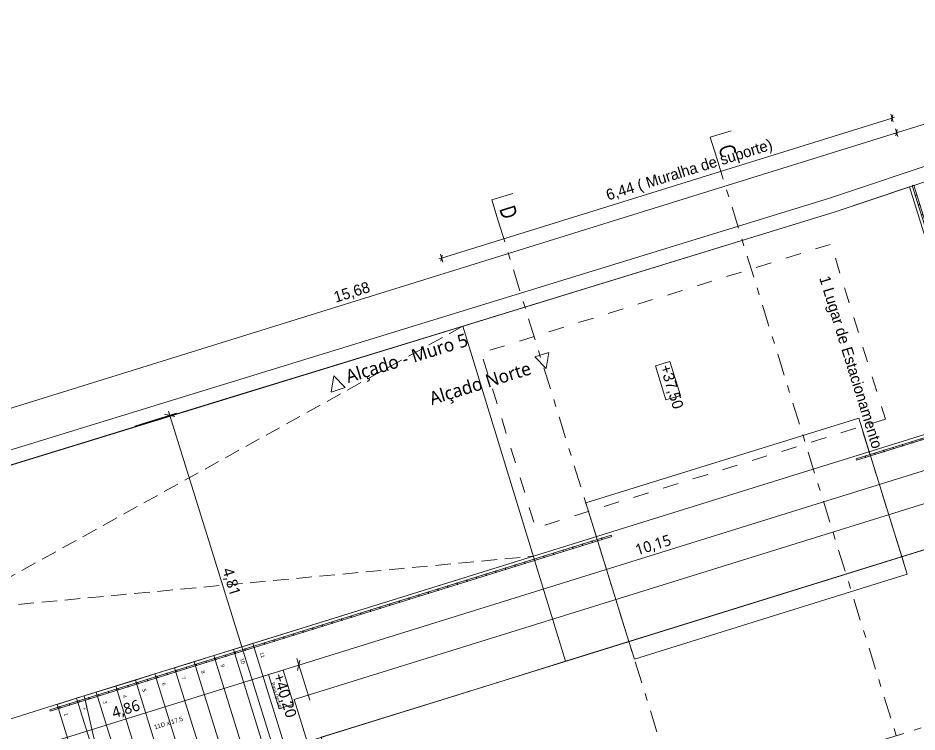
# Model space of a CAD drawing. Header units: metres. Extents: x -111189 to -108577, y -72951 to -72647.
# Drawn here: x -110643.42 to -110631.15, y -72656.76 to -72647.02 of the extents above; entities that cross this region are included whole.
import ezdxf

# ---------------------------------------------------------------- set-up
doc = ezdxf.new("R2010")
doc.units = ezdxf.units.M
doc.header["$MEASUREMENT"] = 0
for name, pattern in [('Dashed', [0.423333, 0.211667, -0.211667]), ('Dot & Dashed', [0.670278, 0.3175, -0.176389, 0, -0.176389]), ('Escondido', [0.3175, 0.211667, -0.105833]), ('OTK - Traço Ponto', [0.2, 0.1, -0.05, 0, -0.05]), ('OTK - Traço Ponto CORTES_ALÇ', [0.6, 0.3, -0.15, 0, -0.15])]:
    doc.linetypes.add(name, pattern=pattern)
for name, color, linetype in [('00 - Cotas Implantação', 7, 'Continuous'), ('00 - DESENHO 2D', 7, 'Continuous'), ('00 - Muros - Pormenores', 7, 'Continuous'), ('00 - TEXTO GERAL', 7, 'Continuous'), ('01 - TERRENO PROPOSTO', 7, 'Continuous'), ('03 - COBERTURA', 7, 'Continuous'), ('03 - LAJES', 7, 'Continuous'), ('06 - ESCADAS _ GUARDAS', 7, 'Continuous'), ('07 - MUROS', 7, 'Continuous'), ('12 - COTAS ALTIMÉTRICAS', 7, 'Continuous'), ('13 - IMPLANTAÇÃO (apoio).Layer Apoio', 7, 'Continuous'), ('14 - ALÇADOS.Marcadores', 7, 'Continuous'), ('14 - CORTES.Marcadores', 7, 'Continuous')]:
    doc.layers.add(name, color=color, linetype=linetype)
doc.styles.add('ESTILO_GERADO_1', font='ARIALN.TTF')
doc.styles.add('ESTILO_GERADO_2', font='malgunsl.ttf')
doc.styles.add('ESTILO_GERADO_3', font='AGENCYR.TTF')
doc.styles.add('ESTILO_GERADO_4', font='malgunsl.ttf', dxfattribs={"width": 0.8})
doc.styles.add('ESTILO_GERADO_5', font='arial.ttf')
doc.dimstyles.new('ESTILO_GERADO__3', dxfattribs={"dimtxt": 0.15, "dimasz": 0.095, "dimexe": 0.18, "dimexo": 0.5, "dimgap": 0, "dimtad": 1, "dimzin": 0, "dimdsep": 46, "dimtxsty": 'ESTILO_GERADO_2', "dimblk": 'ARROWHEAD_2', "dimblk1": 'ARROWHEAD_2', "dimblk2": 'ARROWHEAD_2', "dimcen": 0.09, "dimclrd": 252, "dimclre": 252, "dimclrt": 252, "dimadec": 0, "dimazin": 0, "dimtfac": 1, "dimtdec": 4, "dimtmove": 0, "dimatfit": 3, "dimfxl": 1, "dimtolj": 1, "dimtzin": 0, "dimarcsym": 0})
doc.dimstyles.new('ESTILO_GERADO__4', dxfattribs={"dimtxt": 0.15, "dimasz": 0.057, "dimexe": 0.18, "dimexo": 0.05, "dimgap": 0, "dimtad": 1, "dimzin": 0, "dimdsep": 46, "dimtxsty": 'ESTILO_GERADO_3', "dimblk": 'ARROWHEAD_2', "dimblk1": 'ARROWHEAD_2', "dimblk2": 'ARROWHEAD_2', "dimcen": 0.09, "dimclrd": 252, "dimclre": 252, "dimclrt": 252, "dimadec": 0, "dimazin": 0, "dimtfac": 1, "dimtdec": 4, "dimtmove": 0, "dimatfit": 3, "dimfxl": 1, "dimtolj": 1, "dimtzin": 0, "dimarcsym": 0})

# ---------------------------------------------------------------- blocks, each defined once
blk = doc.blocks.new('Malha_24_1', base_point=(-110637.352, -72651.224))
at = {"layer": '07 - MUROS', "color": 252, "linetype": 'Continuous', "lineweight": 13, "flags": 128}
blk.add_lwpolyline([(-110637.352, -72651.224), (-110632.282, -72649.668), (-110631.251, -72649.323), (-110629.83, -72653.895), (-110635.948, -72655.797)], close=True, dxfattribs=at)
blk = doc.blocks.new('Malha_26_1', base_point=(-110620.639, -72666.409))
at = {"layer": '07 - MUROS', "color": 252, "linetype": 'Continuous', "lineweight": 13, "flags": 128}
for points in [[(-110623.584, -72657.012), (-110625.031, -72652.272), (-110625.796, -72650.057), (-110626.374, -72647.693), (-110629.096, -72648.603), (-110632.282, -72649.668), (-110644.665, -72653.469)], [(-110644.724, -72653.278), (-110632.357, -72649.482), (-110629.144, -72648.408), (-110626.437, -72647.503), (-110626.231, -72647.435), (-110626.18, -72647.646), (-110625.605, -72649.994), (-110624.842, -72652.207), (-110623.355, -72657.078)]]:
    blk.add_lwpolyline(points, dxfattribs=at)
blk = doc.blocks.new('Laje_33_1', base_point=(-110630.038, -72652.389))
at = {"layer": '03 - LAJES', "color": 252, "linetype": 'Continuous', "lineweight": 13, "flags": 128}
blk.add_lwpolyline([(-110630.038, -72652.389), (-110629.949, -72652.676), (-110630.483, -72652.841), (-110630.127, -72653.987), (-110639.771, -72656.985), (-110640.216, -72655.553)], close=True, dxfattribs=at)
blk = doc.blocks.new('Escada_6_1', base_point=(-110423.429, -72763.774))
at = {"layer": '06 - ESCADAS _ GUARDAS', "color": 252, "linetype": 'Continuous', "lineweight": 13}
for p, q in [((-110640.216, -72655.553), (-110640.483, -72655.636)), ((-110639.771, -72656.985), (-110640.216, -72655.553)), ((-110640.751, -72655.719), (-110641.018, -72655.802)), ((-110640.483, -72655.636), (-110640.751, -72655.719)), ((-110640.305, -72657.152), (-110640.751, -72655.719)), ((-110640.751, -72655.719), (-110640.305, -72657.152)), ((-110640.038, -72657.068), (-110640.483, -72655.636)), ((-110640.483, -72655.636), (-110640.038, -72657.068)), ((-110641.018, -72655.802), (-110641.285, -72655.885)), ((-110640.573, -72657.235), (-110641.018, -72655.802)), ((-110641.018, -72655.802), (-110640.573, -72657.235)), ((-110641.285, -72655.885), (-110641.553, -72655.969)), ((-110640.84, -72657.318), (-110641.285, -72655.885)), ((-110641.285, -72655.885), (-110640.84, -72657.318)), ((-110641.82, -72656.052), (-110642.088, -72656.135)), ((-110641.553, -72655.969), (-110641.82, -72656.052)), ((-110641.375, -72657.484), (-110641.82, -72656.052)), ((-110641.82, -72656.052), (-110641.375, -72657.484)), ((-110641.107, -72657.401), (-110641.553, -72655.969)), ((-110641.553, -72655.969), (-110641.107, -72657.401)), ((-110642.088, -72656.135), (-110642.355, -72656.218)), ((-110641.642, -72657.567), (-110642.088, -72656.135)), ((-110642.088, -72656.135), (-110641.642, -72657.567)), ((-110642.622, -72656.301), (-110642.89, -72656.384)), ((-110642.355, -72656.218), (-110642.622, -72656.301)), ((-110642.177, -72657.733), (-110642.622, -72656.301)), ((-110642.622, -72656.301), (-110642.177, -72657.733)), ((-110641.91, -72657.65), (-110642.355, -72656.218)), ((-110642.355, -72656.218), (-110641.91, -72657.65)), ((-110642.89, -72656.384), (-110642.444, -72657.816)), ((-110640.305, -72657.152), (-110640.038, -72657.068)), ((-110640.038, -72657.068), (-110639.771, -72656.985)), ((-110640.573, -72657.235), (-110640.305, -72657.152)), ((-110640.84, -72657.318), (-110640.573, -72657.235)), ((-110641.375, -72657.484), (-110641.107, -72657.401)), ((-110641.107, -72657.401), (-110640.84, -72657.318)), ((-110641.642, -72657.567), (-110641.375, -72657.484)), ((-110642.177, -72657.733), (-110641.91, -72657.65)), ((-110641.91, -72657.65), (-110641.642, -72657.567)), ((-110642.444, -72657.816), (-110642.177, -72657.733))]:
    blk.add_line(p, q, dxfattribs=at)
at = {"layer": '06 - ESCADAS _ GUARDAS', "color": 7, "lineweight": 13}
for s, insert, char_height, attachment_point, rotation, style in [('\\A1;{\\pql;\\fArial Narrow|b0|i0|c0|p0;\\W1.000000;11}', (-110640.099, -72655.674), 0.05, 4, 287.2685, 'ESTILO_GERADO_1'), ('\\A1;{\\pql;\\fArial Narrow|b0|i0|c0|p0;\\W1.000000;9}', (-110640.635, -72655.84), 0.05, 4, 287.2685, 'ESTILO_GERADO_1'), ('\\A1;{\\pql;\\fArial Narrow|b0|i0|c0|p0;\\W1.000000;10}', (-110640.367, -72655.757), 0.05, 4, 287.2685, 'ESTILO_GERADO_1'), ('\\A1;{\\pql;\\fArial Narrow|b0|i0|c0|p0;\\W1.000000;8}', (-110640.902, -72655.923), 0.05, 4, 287.2685, 'ESTILO_GERADO_1'), ('\\A1;{\\pql;\\fArial Narrow|b0|i0|c0|p0;\\W1.000000;6}', (-110641.437, -72656.089), 0.05, 4, 287.2685, 'ESTILO_GERADO_1'), ('\\A1;{\\pql;\\fArial Narrow|b0|i0|c0|p0;\\W1.000000;7}', (-110641.169, -72656.006), 0.05, 4, 287.2685, 'ESTILO_GERADO_1'), ('\\A1;{\\pql;\\fArial Narrow|b0|i0|c0|p0;\\W1.000000;Para Descer}', (-110639.946, -72656.086), 0.05, 4, 287.2685, 'ESTILO_GERADO_1'), ('\\A1;{\\pql;\\fArial Narrow|b0|i0|c0|p0;\\W1.000000;5}', (-110641.704, -72656.173), 0.05, 4, 287.2685, 'ESTILO_GERADO_1'), ('\\A1;{\\pql;\\fArial Narrow|b0|i0|c0|p0;\\W1.000000;4}', (-110641.971, -72656.256), 0.05, 4, 287.2685, 'ESTILO_GERADO_1'), ('\\A1;{\\pql;\\fArial Narrow|b0|i0|c0|p0;\\W1.000000;2}', (-110642.506, -72656.422), 0.05, 4, 287.2685, 'ESTILO_GERADO_1'), ('\\A1;{\\pql;\\fArial Narrow|b0|i0|c0|p0;\\W1.000000;3}', (-110642.239, -72656.339), 0.05, 4, 287.2685, 'ESTILO_GERADO_1'), ('\\A1;{\\pql;\\fArial Narrow|b0|i0|c0|p0;\\W1.000000;1}', (-110642.773, -72656.505), 0.05, 4, 287.2685, 'ESTILO_GERADO_1'), ('\\A1;{\\pqc;\\pt0,22.1;\\fArial|b0|i0|c0|p0;\\W1.000000;11D x \\fArial|b0|i0|c0|p0;\\W1.000000;17,5\\fArial|b0|i0|c0|p0;\\W1.000000;\\A1{\\H.66x;\\S^  ;}\\fArial|b0|i0|c0|p0;\\W1.000000;\\fArial|b0|i0|c0|p0;\\W1.000000;\\fArial|b0|i0|c0|p0;\\W1.000000;\\fArial|b0|i0|c0|p0;\\W1.000000;\\A1{\\H.66x;\\S^  ;}\\fArial|b0|i0|c0|p0;\\W1.000000;\\fArial|b0|i0|c0|p0;\\W1.000000;\\fArial|b0|i0|c0|p0;\\W1.000000;\\fArial|b0|i0|c0|p0;\\W1.000000;\\A1{\\H.66x;\\S^  ;}\\fArial|b0|i0|c0|p0;\\W1.000000;}', (-110641.333, -72656.676), 0.06, 8, 17.2685, 'ESTILO_GERADO_5'), ('\\A1;{\\pqc;\\pt0,22.1;\\fArial|b0|i0|c0|p0;\\W1.000000;\\fArial|b0|i0|c0|p0;\\W1.000000;\\fArial|b0|i0|c0|p0;\\W1.000000;\\A1{\\H.66x;\\S^  ;}\\fArial|b0|i0|c0|p0;\\W1.000000;\\fArial|b0|i0|c0|p0;\\W1.000000;\\fArial|b0|i0|c0|p0;\\W1.000000;\\fArial|b0|i0|c0|p0;\\W1.000000;\\A1{\\H.66x;\\S^  ;}\\fArial|b0|i0|c0|p0;\\W1.000000;\\fArial|b0|i0|c0|p0;\\W1.000000;\\fArial|b0|i0|c0|p0;\\W1.000000;\\fArial|b0|i0|c0|p0;\\W1.000000;\\A1{\\H.66x;\\S^  ;}\\fArial|b0|i0|c0|p0;\\W1.000000;}', (-110641.33, -72656.685), 0.06, 2, 17.2685, 'ESTILO_GERADO_5'), ('\\A1;{\\pql;\\fArial Narrow|b0|i0|c0|p0;\\W1.000000;Para Subir}', (-110642.803, -72656.999), 0.05, 4, 287.2685, 'ESTILO_GERADO_1')]:
    blk.add_mtext(s, dxfattribs=dict(at, insert=insert, char_height=char_height, attachment_point=attachment_point, rotation=rotation, style=style))
blk = doc.blocks.new('Guarda_12_1', base_point=(-110423.429, -72763.774))
at = {"layer": '06 - ESCADAS _ GUARDAS', "color": 252, "linetype": 'Continuous', "lineweight": 13}
for p, q in [((-110631.195, -72649.3), (-110631.214, -72649.306)), ((-110631.195, -72649.3), (-110631.214, -72649.306)), ((-110631.214, -72649.306), (-110630.225, -72652.489)), ((-110631.214, -72649.306), (-110630.225, -72652.489)), ((-110630.2, -72652.502), (-110631.195, -72649.3)), ((-110630.2, -72652.502), (-110631.195, -72649.3)), ((-110630.225, -72652.489), (-110631.982, -72653.035)), ((-110630.225, -72652.489), (-110631.982, -72653.035)), ((-110631.976, -72653.054), (-110630.2, -72652.502)), ((-110631.976, -72653.054), (-110630.2, -72652.502)), ((-110631.982, -72653.035), (-110631.976, -72653.054)), ((-110631.982, -72653.035), (-110631.976, -72653.054))]:
    blk.add_line(p, q, dxfattribs=at)
at = {"layer": '06 - ESCADAS _ GUARDAS', "color": 252, "linetype": 'Continuous', "lineweight": 13, "flags": 128}
for points in [[(-110631.172, -72649.442), (-110631.153, -72649.436), (-110631.155, -72649.431), (-110631.174, -72649.437)], [(-110631.172, -72649.442), (-110631.153, -72649.436), (-110631.155, -72649.431), (-110631.174, -72649.437)], [(-110631.131, -72649.575), (-110631.112, -72649.569), (-110631.113, -72649.564), (-110631.132, -72649.57)], [(-110631.131, -72649.575), (-110631.112, -72649.569), (-110631.113, -72649.564), (-110631.132, -72649.57)], [(-110631.09, -72649.708), (-110631.071, -72649.702), (-110631.072, -72649.697), (-110631.091, -72649.703)], [(-110631.09, -72649.708), (-110631.071, -72649.702), (-110631.072, -72649.697), (-110631.091, -72649.703)], [(-110631.048, -72649.841), (-110631.029, -72649.835), (-110631.031, -72649.83), (-110631.05, -72649.836)], [(-110631.048, -72649.841), (-110631.029, -72649.835), (-110631.031, -72649.83), (-110631.05, -72649.836)], [(-110631.007, -72649.974), (-110630.988, -72649.968), (-110630.989, -72649.963), (-110631.008, -72649.969)], [(-110631.007, -72649.974), (-110630.988, -72649.968), (-110630.989, -72649.963), (-110631.008, -72649.969)], [(-110630.966, -72650.107), (-110630.946, -72650.101), (-110630.948, -72650.096), (-110630.967, -72650.102)], [(-110630.966, -72650.107), (-110630.946, -72650.101), (-110630.948, -72650.096), (-110630.967, -72650.102)], [(-110630.924, -72650.24), (-110630.905, -72650.234), (-110630.907, -72650.229), (-110630.926, -72650.235)], [(-110630.924, -72650.24), (-110630.905, -72650.234), (-110630.907, -72650.229), (-110630.926, -72650.235)], [(-110630.883, -72650.373), (-110630.864, -72650.367), (-110630.865, -72650.362), (-110630.884, -72650.368)], [(-110630.883, -72650.373), (-110630.864, -72650.367), (-110630.865, -72650.362), (-110630.884, -72650.368)], [(-110630.842, -72650.506), (-110630.822, -72650.5), (-110630.824, -72650.495), (-110630.843, -72650.501)], [(-110630.842, -72650.506), (-110630.822, -72650.5), (-110630.824, -72650.495), (-110630.843, -72650.501)], [(-110630.8, -72650.639), (-110630.781, -72650.633), (-110630.783, -72650.628), (-110630.802, -72650.634)], [(-110630.8, -72650.639), (-110630.781, -72650.633), (-110630.783, -72650.628), (-110630.802, -72650.634)], [(-110630.759, -72650.772), (-110630.74, -72650.766), (-110630.741, -72650.761), (-110630.76, -72650.767)], [(-110630.759, -72650.772), (-110630.74, -72650.766), (-110630.741, -72650.761), (-110630.76, -72650.767)], [(-110630.717, -72650.905), (-110630.698, -72650.899), (-110630.7, -72650.894), (-110630.719, -72650.9)], [(-110630.717, -72650.905), (-110630.698, -72650.899), (-110630.7, -72650.894), (-110630.719, -72650.9)], [(-110630.676, -72651.038), (-110630.657, -72651.032), (-110630.659, -72651.027), (-110630.678, -72651.033)], [(-110630.676, -72651.038), (-110630.657, -72651.032), (-110630.659, -72651.027), (-110630.678, -72651.033)], [(-110630.635, -72651.171), (-110630.616, -72651.165), (-110630.617, -72651.16), (-110630.636, -72651.166)], [(-110630.635, -72651.171), (-110630.616, -72651.165), (-110630.617, -72651.16), (-110630.636, -72651.166)], [(-110630.593, -72651.304), (-110630.574, -72651.298), (-110630.576, -72651.293), (-110630.595, -72651.299)], [(-110630.593, -72651.304), (-110630.574, -72651.298), (-110630.576, -72651.293), (-110630.595, -72651.299)], [(-110630.552, -72651.437), (-110630.533, -72651.431), (-110630.534, -72651.426), (-110630.554, -72651.432)], [(-110630.552, -72651.437), (-110630.533, -72651.431), (-110630.534, -72651.426), (-110630.554, -72651.432)], [(-110630.511, -72651.57), (-110630.492, -72651.564), (-110630.493, -72651.559), (-110630.512, -72651.565)], [(-110630.511, -72651.57), (-110630.492, -72651.564), (-110630.493, -72651.559), (-110630.512, -72651.565)], [(-110630.469, -72651.703), (-110630.45, -72651.697), (-110630.452, -72651.692), (-110630.471, -72651.698)], [(-110630.469, -72651.703), (-110630.45, -72651.697), (-110630.452, -72651.692), (-110630.471, -72651.698)], [(-110630.428, -72651.836), (-110630.409, -72651.83), (-110630.41, -72651.825), (-110630.43, -72651.831)], [(-110630.428, -72651.836), (-110630.409, -72651.83), (-110630.41, -72651.825), (-110630.43, -72651.831)], [(-110630.387, -72651.969), (-110630.368, -72651.963), (-110630.369, -72651.958), (-110630.388, -72651.964)], [(-110630.387, -72651.969), (-110630.368, -72651.963), (-110630.369, -72651.958), (-110630.388, -72651.964)], [(-110630.345, -72652.102), (-110630.326, -72652.096), (-110630.328, -72652.091), (-110630.347, -72652.097)], [(-110630.345, -72652.102), (-110630.326, -72652.096), (-110630.328, -72652.091), (-110630.347, -72652.097)], [(-110630.304, -72652.235), (-110630.285, -72652.229), (-110630.286, -72652.224), (-110630.305, -72652.23)], [(-110630.304, -72652.235), (-110630.285, -72652.229), (-110630.286, -72652.224), (-110630.305, -72652.23)], [(-110630.263, -72652.368), (-110630.244, -72652.362), (-110630.245, -72652.357), (-110630.264, -72652.363)], [(-110630.263, -72652.368), (-110630.244, -72652.362), (-110630.245, -72652.357), (-110630.264, -72652.363)], [(-110630.344, -72652.526), (-110630.338, -72652.545), (-110630.333, -72652.544), (-110630.339, -72652.525)], [(-110630.344, -72652.526), (-110630.338, -72652.545), (-110630.333, -72652.544), (-110630.339, -72652.525)], [(-110630.723, -72652.644), (-110630.717, -72652.663), (-110630.712, -72652.661), (-110630.718, -72652.642)], [(-110630.723, -72652.644), (-110630.717, -72652.663), (-110630.712, -72652.661), (-110630.718, -72652.642)], [(-110630.596, -72652.604), (-110630.59, -72652.624), (-110630.586, -72652.622), (-110630.592, -72652.603)], [(-110630.596, -72652.604), (-110630.59, -72652.624), (-110630.586, -72652.622), (-110630.592, -72652.603)], [(-110630.47, -72652.565), (-110630.464, -72652.584), (-110630.46, -72652.583), (-110630.465, -72652.564)], [(-110630.47, -72652.565), (-110630.464, -72652.584), (-110630.46, -72652.583), (-110630.465, -72652.564)], [(-110631.101, -72652.761), (-110631.095, -72652.78), (-110631.09, -72652.779), (-110631.096, -72652.76)], [(-110631.101, -72652.761), (-110631.095, -72652.78), (-110631.09, -72652.779), (-110631.096, -72652.76)], [(-110630.975, -72652.722), (-110630.969, -72652.741), (-110630.964, -72652.74), (-110630.97, -72652.721)], [(-110630.975, -72652.722), (-110630.969, -72652.741), (-110630.964, -72652.74), (-110630.97, -72652.721)], [(-110630.849, -72652.683), (-110630.843, -72652.702), (-110630.838, -72652.701), (-110630.844, -72652.681)], [(-110630.849, -72652.683), (-110630.843, -72652.702), (-110630.838, -72652.701), (-110630.844, -72652.681)], [(-110631.48, -72652.879), (-110631.474, -72652.898), (-110631.469, -72652.897), (-110631.475, -72652.878)], [(-110631.48, -72652.879), (-110631.474, -72652.898), (-110631.469, -72652.897), (-110631.475, -72652.878)], [(-110631.354, -72652.84), (-110631.348, -72652.859), (-110631.343, -72652.857), (-110631.349, -72652.838)], [(-110631.354, -72652.84), (-110631.348, -72652.859), (-110631.343, -72652.857), (-110631.349, -72652.838)], [(-110631.227, -72652.801), (-110631.221, -72652.82), (-110631.217, -72652.818), (-110631.223, -72652.799)], [(-110631.227, -72652.801), (-110631.221, -72652.82), (-110631.217, -72652.818), (-110631.223, -72652.799)], [(-110631.858, -72652.997), (-110631.852, -72653.016), (-110631.848, -72653.014), (-110631.854, -72652.995)], [(-110631.858, -72652.997), (-110631.852, -72653.016), (-110631.848, -72653.014), (-110631.854, -72652.995)], [(-110631.732, -72652.958), (-110631.726, -72652.977), (-110631.721, -72652.975), (-110631.727, -72652.956)], [(-110631.732, -72652.958), (-110631.726, -72652.977), (-110631.721, -72652.975), (-110631.727, -72652.956)], [(-110631.606, -72652.918), (-110631.6, -72652.937), (-110631.595, -72652.936), (-110631.601, -72652.917)], [(-110631.606, -72652.918), (-110631.6, -72652.937), (-110631.595, -72652.936), (-110631.601, -72652.917)]]:
    blk.add_lwpolyline(points, close=True, dxfattribs=at)
blk = doc.blocks.new('Viga_23_1', base_point=(-110631.888, -72652.665))
at = {"layer": '03 - COBERTURA', "color": 252, "linetype": 'Dot & Dashed', "lineweight": 13}
blk.add_line((-110631.888, -72652.665), (-110631.283, -72654.609), dxfattribs=at)
at = {"layer": '03 - COBERTURA', "color": 252, "linetype": 'Continuous', "lineweight": 13}
for p, q in [((-110631.358, -72654.37), (-110631.283, -72654.609)), ((-110635.008, -72655.766), (-110631.283, -72654.609)), ((-110635.082, -72655.528), (-110635.008, -72655.766))]:
    blk.add_line(p, q, dxfattribs=at)
blk = doc.blocks.new('Guarda_15_1', base_point=(-110423.429, -72763.774))
at = {"layer": '06 - ESCADAS _ GUARDAS', "color": 252, "linetype": 'Continuous', "lineweight": 13}
for p, q in [((-110635.324, -72654.074), (-110640.191, -72655.587)), ((-110635.324, -72654.074), (-110640.191, -72655.587)), ((-110640.185, -72655.606), (-110635.318, -72654.093)), ((-110640.185, -72655.606), (-110635.318, -72654.093)), ((-110635.318, -72654.093), (-110635.324, -72654.074)), ((-110635.318, -72654.093), (-110635.324, -72654.074)), ((-110640.191, -72655.587), (-110642.99, -72656.457)), ((-110640.191, -72655.587), (-110642.99, -72656.457)), ((-110642.984, -72656.476), (-110640.185, -72655.606)), ((-110642.984, -72656.476), (-110640.185, -72655.606)), ((-110642.99, -72656.457), (-110642.984, -72656.476)), ((-110642.99, -72656.457), (-110642.984, -72656.476))]:
    blk.add_line(p, q, dxfattribs=at)
at = {"layer": '06 - ESCADAS _ GUARDAS', "color": 252, "linetype": 'Continuous', "lineweight": 13, "flags": 128}
for points in [[(-110635.458, -72654.116), (-110635.452, -72654.135), (-110635.448, -72654.133), (-110635.453, -72654.114)], [(-110635.458, -72654.116), (-110635.452, -72654.135), (-110635.448, -72654.133), (-110635.453, -72654.114)], [(-110635.853, -72654.238), (-110635.847, -72654.258), (-110635.842, -72654.256), (-110635.848, -72654.237)], [(-110635.853, -72654.238), (-110635.847, -72654.258), (-110635.842, -72654.256), (-110635.848, -72654.237)], [(-110635.721, -72654.198), (-110635.715, -72654.217), (-110635.711, -72654.215), (-110635.717, -72654.196)], [(-110635.721, -72654.198), (-110635.715, -72654.217), (-110635.711, -72654.215), (-110635.717, -72654.196)], [(-110635.59, -72654.157), (-110635.584, -72654.176), (-110635.579, -72654.174), (-110635.585, -72654.155)], [(-110635.59, -72654.157), (-110635.584, -72654.176), (-110635.579, -72654.174), (-110635.585, -72654.155)], [(-110636.247, -72654.361), (-110636.241, -72654.38), (-110636.237, -72654.379), (-110636.243, -72654.36)], [(-110636.247, -72654.361), (-110636.241, -72654.38), (-110636.237, -72654.379), (-110636.243, -72654.36)], [(-110636.116, -72654.32), (-110636.11, -72654.339), (-110636.105, -72654.338), (-110636.111, -72654.319)], [(-110636.116, -72654.32), (-110636.11, -72654.339), (-110636.105, -72654.338), (-110636.111, -72654.319)], [(-110635.984, -72654.279), (-110635.978, -72654.298), (-110635.974, -72654.297), (-110635.98, -72654.278)], [(-110635.984, -72654.279), (-110635.978, -72654.298), (-110635.974, -72654.297), (-110635.98, -72654.278)], [(-110636.642, -72654.484), (-110636.636, -72654.503), (-110636.631, -72654.501), (-110636.637, -72654.482)], [(-110636.642, -72654.484), (-110636.636, -72654.503), (-110636.631, -72654.501), (-110636.637, -72654.482)], [(-110636.51, -72654.443), (-110636.504, -72654.462), (-110636.5, -72654.461), (-110636.506, -72654.441)], [(-110636.51, -72654.443), (-110636.504, -72654.462), (-110636.5, -72654.461), (-110636.506, -72654.441)], [(-110636.379, -72654.402), (-110636.373, -72654.421), (-110636.368, -72654.42), (-110636.374, -72654.401)], [(-110636.379, -72654.402), (-110636.373, -72654.421), (-110636.368, -72654.42), (-110636.374, -72654.401)], [(-110637.037, -72654.606), (-110637.031, -72654.626), (-110637.026, -72654.624), (-110637.032, -72654.605)], [(-110637.037, -72654.606), (-110637.031, -72654.626), (-110637.026, -72654.624), (-110637.032, -72654.605)], [(-110636.905, -72654.566), (-110636.899, -72654.585), (-110636.894, -72654.583), (-110636.9, -72654.564)], [(-110636.905, -72654.566), (-110636.899, -72654.585), (-110636.894, -72654.583), (-110636.9, -72654.564)], [(-110636.773, -72654.525), (-110636.768, -72654.544), (-110636.763, -72654.542), (-110636.769, -72654.523)], [(-110636.773, -72654.525), (-110636.768, -72654.544), (-110636.763, -72654.542), (-110636.769, -72654.523)], [(-110637.431, -72654.729), (-110637.425, -72654.748), (-110637.42, -72654.747), (-110637.426, -72654.728)], [(-110637.431, -72654.729), (-110637.425, -72654.748), (-110637.42, -72654.747), (-110637.426, -72654.728)], [(-110637.3, -72654.688), (-110637.294, -72654.707), (-110637.289, -72654.706), (-110637.295, -72654.687)], [(-110637.3, -72654.688), (-110637.294, -72654.707), (-110637.289, -72654.706), (-110637.295, -72654.687)], [(-110637.168, -72654.647), (-110637.162, -72654.666), (-110637.157, -72654.665), (-110637.163, -72654.646)], [(-110637.168, -72654.647), (-110637.162, -72654.666), (-110637.157, -72654.665), (-110637.163, -72654.646)], [(-110637.826, -72654.852), (-110637.82, -72654.871), (-110637.815, -72654.869), (-110637.821, -72654.85)], [(-110637.826, -72654.852), (-110637.82, -72654.871), (-110637.815, -72654.869), (-110637.821, -72654.85)], [(-110637.694, -72654.811), (-110637.688, -72654.83), (-110637.683, -72654.829), (-110637.689, -72654.809)], [(-110637.694, -72654.811), (-110637.688, -72654.83), (-110637.683, -72654.829), (-110637.689, -72654.809)], [(-110637.563, -72654.77), (-110637.557, -72654.789), (-110637.552, -72654.788), (-110637.558, -72654.769)], [(-110637.563, -72654.77), (-110637.557, -72654.789), (-110637.552, -72654.788), (-110637.558, -72654.769)], [(-110638.22, -72654.974), (-110638.214, -72654.994), (-110638.209, -72654.992), (-110638.215, -72654.973)], [(-110638.22, -72654.974), (-110638.214, -72654.994), (-110638.209, -72654.992), (-110638.215, -72654.973)], [(-110638.089, -72654.934), (-110638.083, -72654.953), (-110638.078, -72654.951), (-110638.084, -72654.932)], [(-110638.089, -72654.934), (-110638.083, -72654.953), (-110638.078, -72654.951), (-110638.084, -72654.932)], [(-110637.957, -72654.893), (-110637.951, -72654.912), (-110637.946, -72654.91), (-110637.952, -72654.891)], [(-110637.957, -72654.893), (-110637.951, -72654.912), (-110637.946, -72654.91), (-110637.952, -72654.891)], [(-110638.615, -72655.097), (-110638.609, -72655.116), (-110638.604, -72655.115), (-110638.61, -72655.096)], [(-110638.615, -72655.097), (-110638.609, -72655.116), (-110638.604, -72655.115), (-110638.61, -72655.096)], [(-110638.483, -72655.056), (-110638.477, -72655.075), (-110638.473, -72655.074), (-110638.478, -72655.055)], [(-110638.483, -72655.056), (-110638.477, -72655.075), (-110638.473, -72655.074), (-110638.478, -72655.055)], [(-110638.352, -72655.015), (-110638.346, -72655.034), (-110638.341, -72655.033), (-110638.347, -72655.014)], [(-110638.352, -72655.015), (-110638.346, -72655.034), (-110638.341, -72655.033), (-110638.347, -72655.014)], [(-110639.009, -72655.22), (-110639.003, -72655.239), (-110638.999, -72655.237), (-110639.005, -72655.218)], [(-110639.009, -72655.22), (-110639.003, -72655.239), (-110638.999, -72655.237), (-110639.005, -72655.218)], [(-110638.878, -72655.179), (-110638.872, -72655.198), (-110638.867, -72655.196), (-110638.873, -72655.177)], [(-110638.878, -72655.179), (-110638.872, -72655.198), (-110638.867, -72655.196), (-110638.873, -72655.177)], [(-110638.746, -72655.138), (-110638.74, -72655.157), (-110638.736, -72655.156), (-110638.742, -72655.136)], [(-110638.746, -72655.138), (-110638.74, -72655.157), (-110638.736, -72655.156), (-110638.742, -72655.136)], [(-110639.404, -72655.342), (-110639.398, -72655.361), (-110639.393, -72655.36), (-110639.399, -72655.341)], [(-110639.404, -72655.342), (-110639.398, -72655.361), (-110639.393, -72655.36), (-110639.399, -72655.341)], [(-110639.272, -72655.302), (-110639.266, -72655.321), (-110639.262, -72655.319), (-110639.268, -72655.3)], [(-110639.272, -72655.302), (-110639.266, -72655.321), (-110639.262, -72655.319), (-110639.268, -72655.3)], [(-110639.141, -72655.261), (-110639.135, -72655.28), (-110639.13, -72655.278), (-110639.136, -72655.259)], [(-110639.141, -72655.261), (-110639.135, -72655.28), (-110639.13, -72655.278), (-110639.136, -72655.259)], [(-110639.798, -72655.465), (-110639.793, -72655.484), (-110639.788, -72655.483), (-110639.794, -72655.464)], [(-110639.798, -72655.465), (-110639.793, -72655.484), (-110639.788, -72655.483), (-110639.794, -72655.464)], [(-110639.667, -72655.424), (-110639.661, -72655.443), (-110639.656, -72655.442), (-110639.662, -72655.423)], [(-110639.667, -72655.424), (-110639.661, -72655.443), (-110639.656, -72655.442), (-110639.662, -72655.423)], [(-110639.535, -72655.383), (-110639.53, -72655.402), (-110639.525, -72655.401), (-110639.531, -72655.382)], [(-110639.535, -72655.383), (-110639.53, -72655.402), (-110639.525, -72655.401), (-110639.531, -72655.382)], [(-110640.062, -72655.547), (-110640.056, -72655.566), (-110640.051, -72655.564), (-110640.057, -72655.545)], [(-110640.062, -72655.547), (-110640.056, -72655.566), (-110640.051, -72655.564), (-110640.057, -72655.545)], [(-110639.93, -72655.506), (-110639.924, -72655.525), (-110639.919, -72655.524), (-110639.925, -72655.504)], [(-110639.93, -72655.506), (-110639.924, -72655.525), (-110639.919, -72655.524), (-110639.925, -72655.504)], [(-110640.593, -72655.712), (-110640.587, -72655.731), (-110640.582, -72655.73), (-110640.588, -72655.711)], [(-110640.593, -72655.712), (-110640.587, -72655.731), (-110640.582, -72655.73), (-110640.588, -72655.711)], [(-110640.46, -72655.671), (-110640.454, -72655.69), (-110640.449, -72655.688), (-110640.455, -72655.669)], [(-110640.46, -72655.671), (-110640.454, -72655.69), (-110640.449, -72655.688), (-110640.455, -72655.669)], [(-110640.326, -72655.629), (-110640.32, -72655.648), (-110640.316, -72655.647), (-110640.322, -72655.628)], [(-110640.326, -72655.629), (-110640.32, -72655.648), (-110640.316, -72655.647), (-110640.322, -72655.628)], [(-110640.993, -72655.836), (-110640.987, -72655.855), (-110640.982, -72655.854), (-110640.988, -72655.835)], [(-110640.993, -72655.836), (-110640.987, -72655.855), (-110640.982, -72655.854), (-110640.988, -72655.835)], [(-110640.86, -72655.795), (-110640.854, -72655.814), (-110640.849, -72655.813), (-110640.855, -72655.793)], [(-110640.86, -72655.795), (-110640.854, -72655.814), (-110640.849, -72655.813), (-110640.855, -72655.793)], [(-110640.726, -72655.753), (-110640.72, -72655.773), (-110640.716, -72655.771), (-110640.722, -72655.752)], [(-110640.726, -72655.753), (-110640.72, -72655.773), (-110640.716, -72655.771), (-110640.722, -72655.752)], [(-110641.393, -72655.961), (-110641.387, -72655.98), (-110641.382, -72655.978), (-110641.388, -72655.959)], [(-110641.393, -72655.961), (-110641.387, -72655.98), (-110641.382, -72655.978), (-110641.388, -72655.959)], [(-110641.26, -72655.919), (-110641.254, -72655.938), (-110641.249, -72655.937), (-110641.255, -72655.918)], [(-110641.26, -72655.919), (-110641.254, -72655.938), (-110641.249, -72655.937), (-110641.255, -72655.918)], [(-110641.126, -72655.878), (-110641.12, -72655.897), (-110641.116, -72655.895), (-110641.122, -72655.876)], [(-110641.126, -72655.878), (-110641.12, -72655.897), (-110641.116, -72655.895), (-110641.122, -72655.876)], [(-110641.793, -72656.085), (-110641.787, -72656.104), (-110641.782, -72656.103), (-110641.788, -72656.084)], [(-110641.793, -72656.085), (-110641.787, -72656.104), (-110641.782, -72656.103), (-110641.788, -72656.084)], [(-110641.66, -72656.044), (-110641.654, -72656.063), (-110641.649, -72656.061), (-110641.655, -72656.042)], [(-110641.66, -72656.044), (-110641.654, -72656.063), (-110641.649, -72656.061), (-110641.655, -72656.042)], [(-110641.526, -72656.002), (-110641.52, -72656.021), (-110641.516, -72656.02), (-110641.521, -72656.001)], [(-110641.526, -72656.002), (-110641.52, -72656.021), (-110641.516, -72656.02), (-110641.521, -72656.001)], [(-110642.193, -72656.209), (-110642.187, -72656.228), (-110642.182, -72656.227), (-110642.188, -72656.208)], [(-110642.193, -72656.209), (-110642.187, -72656.228), (-110642.182, -72656.227), (-110642.188, -72656.208)], [(-110642.06, -72656.168), (-110642.054, -72656.187), (-110642.049, -72656.186), (-110642.055, -72656.166)], [(-110642.06, -72656.168), (-110642.054, -72656.187), (-110642.049, -72656.186), (-110642.055, -72656.166)], [(-110641.926, -72656.126), (-110641.92, -72656.146), (-110641.916, -72656.144), (-110641.921, -72656.125)], [(-110641.926, -72656.126), (-110641.92, -72656.146), (-110641.916, -72656.144), (-110641.921, -72656.125)], [(-110642.593, -72656.334), (-110642.587, -72656.353), (-110642.582, -72656.351), (-110642.588, -72656.332)], [(-110642.593, -72656.334), (-110642.587, -72656.353), (-110642.582, -72656.351), (-110642.588, -72656.332)], [(-110642.46, -72656.292), (-110642.454, -72656.311), (-110642.449, -72656.31), (-110642.455, -72656.291)], [(-110642.46, -72656.292), (-110642.454, -72656.311), (-110642.449, -72656.31), (-110642.455, -72656.291)], [(-110642.326, -72656.251), (-110642.32, -72656.27), (-110642.315, -72656.268), (-110642.321, -72656.249)], [(-110642.326, -72656.251), (-110642.32, -72656.27), (-110642.315, -72656.268), (-110642.321, -72656.249)], [(-110642.859, -72656.417), (-110642.854, -72656.436), (-110642.849, -72656.434), (-110642.855, -72656.415)], [(-110642.859, -72656.417), (-110642.854, -72656.436), (-110642.849, -72656.434), (-110642.855, -72656.415)], [(-110642.726, -72656.375), (-110642.72, -72656.394), (-110642.715, -72656.393), (-110642.721, -72656.374)], [(-110642.726, -72656.375), (-110642.72, -72656.394), (-110642.715, -72656.393), (-110642.721, -72656.374)]]:
    blk.add_lwpolyline(points, close=True, dxfattribs=at)
blk = doc.blocks.new('*D224', base_point=(-110423.429, -72763.774))
at = {"layer": '00 - Muros - Pormenores', "color": 252, "linetype": 'Continuous', "lineweight": 13, "transparency": 16777216}
for p, q in [((-110626.567, -72647.073), (-110631.428, -72648.584)), ((-110626.584, -72647.019), (-110626.55, -72647.126)), ((-110626.576, -72647.115), (-110626.557, -72647.03)), ((-110626.532, -72647.062), (-110626.567, -72647.073)), ((-110631.428, -72648.584), (-110631.464, -72648.595)), ((-110631.445, -72648.53), (-110631.412, -72648.638)), ((-110631.419, -72648.542), (-110631.438, -72648.626))]:
    blk.add_line(p, q, dxfattribs=at)
at = {"layer": '00 - Muros - Pormenores', "color": 252, "lineweight": 13, "transparency": 16777216, "insert": (-110629.14, -72647.841), "char_height": 0.15, "attachment_point": 7, "rotation": 17.2685, "style": 'ESTILO_GERADO_3'}
blk.add_mtext('\\A1;{\\pql;\\fAgency FB|b0|i0|c0|p0;\\W1.000000;5,09}', dxfattribs=at)
blk = doc.blocks.new('ARROWHEAD_2')
at = {"color": 0, "linetype": 'Continuous', "lineweight": 0}
for p, q in [((0, 0), (-1, 0)), ((-0.38, -0.66), (0.38, 0.66))]:
    blk.add_line(p, q, dxfattribs=at)
blk = doc.blocks.new('*D225', base_point=(-110423.429, -72763.774))
at = {"layer": '00 - Muros - Pormenores', "color": 252, "linetype": 'Continuous', "lineweight": 13, "transparency": 16777216}
for p, q in [((-110631.428, -72648.584), (-110646.402, -72653.239)), ((-110631.445, -72648.53), (-110631.412, -72648.638)), ((-110631.438, -72648.626), (-110631.419, -72648.542)), ((-110631.393, -72648.573), (-110631.428, -72648.584)), ((-110646.402, -72653.239), (-110646.437, -72653.249)), ((-110646.418, -72653.185), (-110646.385, -72653.292)), ((-110646.392, -72653.196), (-110646.411, -72653.281))]:
    blk.add_line(p, q, dxfattribs=at)
at = {"layer": '00 - Muros - Pormenores', "color": 252, "lineweight": 13, "transparency": 16777216, "insert": (-110639.076, -72650.93), "char_height": 0.15, "attachment_point": 7, "rotation": 17.2685, "style": 'ESTILO_GERADO_3'}
blk.add_mtext('\\A1;{\\pql;\\fAgency FB|b0|i0|c0|p0;\\W1.000000;15,68}', dxfattribs=at)
blk = doc.blocks.new('*D226', base_point=(-110423.429, -72763.774))
at = {"layer": '00 - Muros - Pormenores', "color": 252, "linetype": 'Continuous', "lineweight": 13, "transparency": 16777216}
for p, q in [((-110631.507, -72648.33), (-110631.474, -72648.438)), ((-110631.5, -72648.426), (-110631.481, -72648.342)), ((-110631.491, -72648.384), (-110637.641, -72650.296)), ((-110631.456, -72648.373), (-110631.491, -72648.384)), ((-110637.641, -72650.296), (-110637.676, -72650.307)), ((-110637.657, -72650.242), (-110637.624, -72650.35)), ((-110637.631, -72650.254), (-110637.65, -72650.338))]:
    blk.add_line(p, q, dxfattribs=at)
at = {"layer": '00 - Muros - Pormenores', "color": 252, "lineweight": 13, "transparency": 16777216, "insert": (-110635.353, -72649.553), "char_height": 0.15, "attachment_point": 7, "rotation": 17.2685, "style": 'ESTILO_GERADO_3'}
blk.add_mtext('\\A1;{\\pql;\\fAgency FB|b0|i0|c0|p0;\\W1.000000;6,44 ( Muralha de suporte)}', dxfattribs=at)
blk = doc.blocks.new('Cotas de Nível_12_1', base_point=(-110634.53, -72651.902))
at = {"layer": '12 - COTAS ALTIMÉTRICAS', "color": 252, "linetype": 'Continuous', "lineweight": 13, "flags": 128}
blk.add_lwpolyline([(-110634.722, -72651.766), (-110634.578, -72652.231), (-110634.38, -72652.169), (-110634.524, -72651.705)], close=True, dxfattribs=at)
at = {"layer": '12 - COTAS ALTIMÉTRICAS', "color": 252, "lineweight": 13, "insert": (-110634.686, -72651.785), "char_height": 0.15, "attachment_point": 7, "rotation": 287.2685, "style": 'ESTILO_GERADO_3'}
blk.add_mtext('\\A1;{\\pql;\\fAgency FB|b0|i0|c0|p0;\\W1.000000;+37,50}', dxfattribs=at)
blk = doc.blocks.new('Cotas de Nível_13_1', base_point=(-110639.921, -72656.165))
at = {"layer": '12 - COTAS ALTIMÉTRICAS', "color": 252, "linetype": 'Continuous', "lineweight": 13, "flags": 128}
blk.add_lwpolyline([(-110640.003, -72655.978), (-110639.858, -72656.444), (-110639.66, -72656.383), (-110639.805, -72655.916)], close=True, dxfattribs=at)
at = {"layer": '12 - COTAS ALTIMÉTRICAS', "color": 252, "lineweight": 13, "insert": (-110639.967, -72655.997), "char_height": 0.15, "attachment_point": 7, "rotation": 287.2685, "style": 'ESTILO_GERADO_3'}
blk.add_mtext('\\A1;{\\pql;\\fAgency FB|b0|i0|c0|p0;\\W1.000000;+40,20}', dxfattribs=at)
blk = doc.blocks.new('Alçado_13_1', base_point=(-110648.057, -72655.276))
at = {"layer": '14 - ALÇADOS.Marcadores', "color": 252, "linetype": 'Continuous', "lineweight": 13, "flags": 128}
blk.add_lwpolyline([(-110636.366, -72651.642), (-110636.175, -72651.582), (-110636.212, -72651.803)], close=True, dxfattribs=at)
at = {"layer": '14 - ALÇADOS.Marcadores', "color": 7, "lineweight": 5, "insert": (-110637.755, -72652.36), "char_height": 0.18, "attachment_point": 7, "rotation": 17.2685, "style": 'ESTILO_GERADO_2'}
blk.add_mtext('\\A1;{\\pql;\\pt0;\\fMalgun Gothic Semilight|b0|i0|c0|p0;\\W1.000000;Alçado Norte}', dxfattribs=at)
blk = doc.blocks.new('Alçado_18_1', base_point=(-110631.147, -72649.635))
at = {"layer": '00 - Muros - Pormenores', "color": 252, "linetype": 'Continuous', "lineweight": 13, "flags": 128}
blk.add_lwpolyline([(-110638.958, -72652.063), (-110639.149, -72652.123), (-110639.113, -72651.902)], close=True, dxfattribs=at)
at = {"layer": '00 - Muros - Pormenores', "color": 7, "lineweight": 5, "insert": (-110638.897, -72652.059), "char_height": 0.18, "attachment_point": 7, "rotation": 17.2685, "style": 'ESTILO_GERADO_2'}
blk.add_mtext('\\A1;{\\pql;\\pt0;\\fMalgun Gothic Semilight|b0|i0|c0|p0;\\W1.000000;Alçado - Muro 5}', dxfattribs=at)
blk = doc.blocks.new('Viga_38_1', base_point=(-110631.946, -72652.477))
at = {"layer": '03 - COBERTURA', "color": 252, "linetype": 'Continuous', "lineweight": 13}
for p, q in [((-110635.67, -72653.635), (-110631.946, -72652.477)), ((-110631.946, -72652.477), (-110631.358, -72654.37)), ((-110631.946, -72652.477), (-110631.358, -72654.37)), ((-110635.67, -72653.635), (-110635.082, -72655.528))]:
    blk.add_line(p, q, dxfattribs=at)
blk = doc.blocks.new('Cobertura_3_1', base_point=(-110629.578, -72653.189))
at = {"layer": '03 - COBERTURA', "color": 252, "linetype": 'Continuous', "lineweight": 13, "flags": 128}
for points in [[(-110639.653, -72656.32), (-110629.578, -72653.189)], [(-110629.578, -72653.189), (-110628.621, -72656.268)], [(-110638.695, -72659.4), (-110639.653, -72656.32)], [(-110638.695, -72659.4), (-110628.621, -72656.268)], [(-110628.621, -72656.268), (-110627.664, -72659.348)], [(-110629.226, -72659.205), (-110634.908, -72660.972)], [(-110629.048, -72659.778), (-110629.226, -72659.205)], [(-110637.738, -72662.48), (-110638.695, -72659.4)], [(-110627.664, -72659.348), (-110629.048, -72659.778)], [(-110634.908, -72660.972), (-110634.73, -72661.545)], [(-110634.73, -72661.545), (-110637.738, -72662.48)]]:
    blk.add_lwpolyline(points, dxfattribs=at)
blk = doc.blocks.new('*D259', base_point=(-110423.429, -72763.774))
at = {"layer": '00 - Cotas Implantação', "color": 252, "linetype": 'Continuous', "lineweight": 13, "transparency": 16777216}
for p, q in [((-110625.11, -72651.348), (-110629.897, -72652.836)), ((-110629.925, -72652.747), (-110629.749, -72653.314)), ((-110629.913, -72652.907), (-110629.881, -72652.766)), ((-110629.897, -72652.836), (-110639.59, -72655.849)), ((-110639.606, -72655.92), (-110639.574, -72655.779))]:
    blk.add_line(p, q, dxfattribs=at)
at = {"layer": '00 - Cotas Implantação', "color": 252, "lineweight": 13, "transparency": 16777216, "insert": (-110634.961, -72654.379), "char_height": 0.15, "attachment_point": 7, "rotation": 17.2685, "style": 'ESTILO_GERADO_2'}
blk.add_mtext('\\A1;{\\pql;\\fMalgun Gothic Semilight|b0|i0|c0|p0;\\W1.000000;10,15}', dxfattribs=at)
blk = doc.blocks.new('*D260', base_point=(-110423.429, -72763.774))
at = {"layer": '00 - Cotas Implantação', "color": 252, "linetype": 'Continuous', "lineweight": 13, "transparency": 16777216}
for p, q in [((-110629.897, -72652.836), (-110639.59, -72655.849)), ((-110639.617, -72655.76), (-110639.441, -72656.327)), ((-110639.606, -72655.92), (-110639.574, -72655.779)), ((-110639.59, -72655.849), (-110644.229, -72657.291)), ((-110644.229, -72657.291), (-110644.287, -72657.31)), ((-110644.256, -72657.202), (-110644.08, -72657.769)), ((-110644.213, -72657.221), (-110644.245, -72657.362))]:
    blk.add_line(p, q, dxfattribs=at)
at = {"layer": '00 - Cotas Implantação', "color": 252, "lineweight": 13, "transparency": 16777216, "insert": (-110642.106, -72656.6), "char_height": 0.15, "attachment_point": 7, "rotation": 17.2685, "style": 'ESTILO_GERADO_2'}
blk.add_mtext('\\A1;{\\pql;\\fMalgun Gothic Semilight|b0|i0|c0|p0;\\W1.000000;4,86}', dxfattribs=at)
blk = doc.blocks.new('*D267', base_point=(-110423.429, -72763.774))
at = {"layer": '00 - Cotas Implantação', "color": 252, "linetype": 'Continuous', "lineweight": 13, "transparency": 16777216}
for p, q in [((-110641.35, -72652.441), (-110641.368, -72652.382)), ((-110641.261, -72652.413), (-110641.828, -72652.589)), ((-110641.28, -72652.457), (-110641.421, -72652.425)), ((-110639.923, -72657.033), (-110641.35, -72652.441)), ((-110639.445, -72656.884), (-110640.012, -72657.06)), ((-110639.993, -72657.017), (-110639.852, -72657.049)), ((-110638.364, -72662.046), (-110639.923, -72657.033))]:
    blk.add_line(p, q, dxfattribs=at)
at = {"layer": '00 - Cotas Implantação', "color": 252, "lineweight": 13, "transparency": 16777216, "insert": (-110640.661, -72654.556), "char_height": 0.15, "attachment_point": 7, "rotation": 287.2685, "style": 'ESTILO_GERADO_2'}
blk.add_mtext('\\A1;{\\pql;\\fMalgun Gothic Semilight|b0|i0|c0|p0;\\W1.000000;4,81}', dxfattribs=at)
blk = doc.blocks.new('Plano de Corte_6_1', base_point=(-110622.355, -72653.99))
at = {"layer": '14 - CORTES.Marcadores', "color": 252, "linetype": 'Continuous', "lineweight": 13}
for p, q in [((-110622.355, -72653.99), (-110622.641, -72654.079)), ((-110622.355, -72653.99), (-110622.266, -72654.276)), ((-110643.913, -72660.692), (-110643.626, -72660.602)), ((-110643.913, -72660.692), (-110643.824, -72660.978))]:
    blk.add_line(p, q, dxfattribs=at)
at = {"layer": '14 - CORTES.Marcadores', "color": 252, "linetype": 'OTK - Traço Ponto CORTES_ALÇ', "lineweight": 13}
blk.add_line((-110622.641, -72654.079), (-110643.626, -72660.602), dxfattribs=at)
at = {"layer": '14 - CORTES.Marcadores', "color": 7, "lineweight": 5, "char_height": 0.22, "rotation": 17.2685, "style": 'ESTILO_GERADO_4'}
for s, insert, attachment_point in [('\\A1;{\\pqr;\\pt0;\\fMalgun Gothic Semilight|b0|i0|c0|p0;\\W0.800000;A}', (-110622.414, -72654.301), 9), ('\\A1;{\\pql;\\pt0;\\fMalgun Gothic Semilight|b0|i0|c0|p0;\\W0.800000;A}', (-110643.688, -72660.915), 7)]:
    blk.add_mtext(s, dxfattribs=dict(at, insert=insert, attachment_point=attachment_point))
blk = doc.blocks.new('Plano de Corte_7_1', base_point=(-110633.972, -72648.646))
at = {"layer": '14 - CORTES.Marcadores', "color": 252, "linetype": 'Continuous', "lineweight": 13}
for q in [(-110633.685, -72648.557), (-110633.883, -72648.932)]:
    blk.add_line((-110633.972, -72648.646), q, dxfattribs=at)
at = {"layer": '14 - CORTES.Marcadores', "color": 252, "linetype": 'OTK - Traço Ponto CORTES_ALÇ', "lineweight": 13}
blk.add_line((-110633.883, -72648.932), (-110627.054, -72670.898), dxfattribs=at)
at = {"layer": '14 - CORTES.Marcadores', "color": 7, "lineweight": 5, "insert": (-110633.826, -72648.925), "char_height": 0.22, "attachment_point": 9, "rotation": 287.2685, "style": 'ESTILO_GERADO_4'}
blk.add_mtext('\\A1;{\\pqr;\\pt0;\\fMalgun Gothic Semilight|b0|i0|c0|p0;\\W0.800000;C}', dxfattribs=at)
blk = doc.blocks.new('Plano de Corte_8_1', base_point=(-110636.956, -72649.502))
at = {"layer": '14 - CORTES.Marcadores', "color": 252, "linetype": 'Continuous', "lineweight": 13}
for q in [(-110636.669, -72649.413), (-110636.867, -72649.788)]:
    blk.add_line((-110636.956, -72649.502), q, dxfattribs=at)
at = {"layer": '14 - CORTES.Marcadores', "color": 252, "linetype": 'OTK - Traço Ponto CORTES_ALÇ', "lineweight": 13}
blk.add_line((-110636.867, -72649.788), (-110630.018, -72671.819), dxfattribs=at)
at = {"layer": '14 - CORTES.Marcadores', "color": 7, "lineweight": 5, "insert": (-110636.806, -72649.781), "char_height": 0.22, "attachment_point": 9, "rotation": 287.2685, "style": 'ESTILO_GERADO_4'}
blk.add_mtext('\\A1;{\\pqr;\\pt0;\\fMalgun Gothic Semilight|b0|i0|c0|p0;\\W0.800000;D}', dxfattribs=at)

msp = doc.modelspace()

# ---------------------------------------------------------------- linework, layer by layer
at = {"layer": '00 - DESENHO 2D', "color": 252, "linetype": 'Dashed', "lineweight": 13, "flags": 128}
msp.add_lwpolyline([(-110631.582, -72652.492), (-110636.356, -72653.976), (-110637.098, -72651.589), (-110632.324, -72650.105)], close=True, dxfattribs=at)
at = {"layer": '01 - TERRENO PROPOSTO', "color": 252, "linetype": 'Continuous', "lineweight": 13}
for p, q in [((-110637.305, -72654.647), (-110642.519, -72656.268)), ((-110639.284, -72656.834), (-110636.86, -72656.08)), ((-110642.519, -72656.268), (-110642.177, -72657.733))]:
    msp.add_line(p, q, dxfattribs=at)
at = {"layer": '07 - MUROS', "color": 252, "linetype": 'Escondido', "lineweight": 13}
for p, q in [((-110637.352, -72651.224), (-110644.364, -72655.109)), ((-110644.364, -72655.109), (-110636.389, -72654.363))]:
    msp.add_line(p, q, dxfattribs=at)
at = {"layer": '07 - MUROS', "color": 252, "linetype": 'Continuous', "lineweight": 13}
for p, q in [((-110640.707, -72652.254), (-110637.352, -72651.224)), ((-110637.352, -72651.224), (-110635.948, -72655.797)), ((-110644.856, -72653.528), (-110640.707, -72652.254)), ((-110637.305, -72654.648), (-110642.622, -72656.301)), ((-110637.305, -72654.648), (-110642.519, -72656.269)), ((-110635.948, -72655.797), (-110636.86, -72656.08)), ((-110637.003, -72656.125), (-110636.86, -72656.08)), ((-110642.622, -72656.301), (-110643.873, -72656.69)), ((-110642.519, -72656.269), (-110642.485, -72656.415))]:
    msp.add_line(p, q, dxfattribs=at)
at = {"layer": '13 - IMPLANTAÇÃO (apoio).Layer Apoio', "color": 252, "linetype": 'OTK - Traço Ponto', "lineweight": 13, "flags": 128}
msp.add_lwpolyline([(-110639.284, -72656.834), (-110637.725, -72661.847), (-110637.486, -72661.773), (-110636.09, -72666.261), (-110626.637, -72663.322), (-110629.591, -72653.821)], close=True, dxfattribs=at)

# ---------------------------------------------------------------- block references
at = {"layer": '00 - Muros - Pormenores', "color": 252, "lineweight": 13}
msp.add_blockref('Alçado_18_1', (-110631.147, -72649.635), dxfattribs=at)
at = {"layer": '03 - COBERTURA', "color": 252, "lineweight": 13}
for name, p in [('Viga_38_1', (-110631.946, -72652.477)), ('Viga_23_1', (-110631.888, -72652.665))]:
    msp.add_blockref(name, p, dxfattribs=at)
at = {"layer": '03 - COBERTURA', "color": 252, "linetype": 'Continuous', "lineweight": 13}
msp.add_blockref('Cobertura_3_1', (-110629.578, -72653.189), dxfattribs=at)
at = {"layer": '03 - LAJES', "color": 252, "linetype": 'Continuous', "lineweight": 13}
msp.add_blockref('Laje_33_1', (-110630.038, -72652.389), dxfattribs=at)
at = {"layer": '06 - ESCADAS _ GUARDAS', "color": 7, "linetype": 'Continuous', "lineweight": 13}
for name in ['Guarda_12_1', 'Guarda_15_1']:
    msp.add_blockref(name, (-110423.429, -72763.774), dxfattribs=at)
at = {"layer": '06 - ESCADAS _ GUARDAS', "color": 252, "linetype": 'Continuous', "lineweight": 13}
msp.add_blockref('Escada_6_1', (-110423.429, -72763.774), dxfattribs=at)
at = {"layer": '07 - MUROS', "color": 252, "lineweight": 13}
for name, p in [('Malha_26_1', (-110620.639, -72666.409)), ('Malha_24_1', (-110637.352, -72651.224))]:
    msp.add_blockref(name, p, dxfattribs=at)
at = {"layer": '12 - COTAS ALTIMÉTRICAS', "color": 252, "lineweight": 13}
for name, p in [('Cotas de Nível_12_1', (-110634.53, -72651.902)), ('Cotas de Nível_13_1', (-110639.921, -72656.165))]:
    msp.add_blockref(name, p, dxfattribs=at)
at = {"layer": '14 - ALÇADOS.Marcadores', "color": 252, "lineweight": 13}
msp.add_blockref('Alçado_13_1', (-110648.057, -72655.276), dxfattribs=at)
at = {"layer": '14 - CORTES.Marcadores', "color": 252, "lineweight": 13}
for name, p in [('Plano de Corte_7_1', (-110633.972, -72648.646)), ('Plano de Corte_8_1', (-110636.956, -72649.502)), ('Plano de Corte_6_1', (-110622.355, -72653.99))]:
    msp.add_blockref(name, p, dxfattribs=at)

# ---------------------------------------------------------------- texts
at = {"layer": '00 - TEXTO GERAL', "color": 252, "linetype": 'Continuous', "lineweight": 13, "insert": (-110632.343, -72650.521), "char_height": 0.15, "attachment_point": 1, "rotation": 287.2685, "style": 'ESTILO_GERADO_3'}
msp.add_mtext('\\A1;{\\pqj;\\fAgency FB|b0|i0|c0|p0;\\W1.000000;1 Lugar de Estacionamento}', dxfattribs=at)

# ---------------------------------------------------------------- dimensions: what is measured, and where the dimension line sits
at = {"layer": '00 - Cotas Implantação', "color": 252, "linetype": 'Continuous', "lineweight": 13}
for base, p1, p2, angle, picture, middle, turn in [((-110639.59, -72655.849), (-110629.591, -72653.821), (-110639.284, -72656.834), 197.2685, '*D259', (-110634.743, -72654.233), 17.2685), ((-110641.35, -72652.441), (-110639.284, -72656.834), (-110644.095, -72653.294), 107.2685, '*D267', (-110640.532, -72654.719), 287.2685), ((-110644.229, -72657.291), (-110639.284, -72656.834), (-110644.101, -72657.703), 197.2685, '*D260', (-110641.943, -72656.471), 17.2685)]:
    dim = msp.add_linear_dim(base=base, p1=p1, p2=p2, angle=angle, dimstyle='ESTILO_GERADO__3', dxfattribs=at)
    dim.commit()
    dim.dimension.update_dxf_attribs({"geometry": picture, "text_midpoint": middle, "dimtype": 160, "text_rotation": turn})
at = {"layer": '00 - Muros - Pormenores', "color": 252, "linetype": 'Continuous', "lineweight": 13}
for base, p1, p2, picture, middle in [((-110631.428, -72648.584), (-110626.374, -72647.693), (-110631.263, -72649.116), '*D224', (-110628.977, -72647.712)), ((-110646.402, -72653.239), (-110631.428, -72648.584), (-110646.244, -72653.745), '*D225', (-110638.858, -72650.784))]:
    dim = msp.add_linear_dim(base=base, p1=p1, p2=p2, angle=197.2685, dimstyle='ESTILO_GERADO__4', dxfattribs=at)
    dim.commit()
    dim.dimension.update_dxf_attribs({"geometry": picture, "text_midpoint": middle, "dimtype": 160, "text_rotation": 17.2685})
dim = msp.add_linear_dim(base=(-110637.641, -72650.296), p1=(-110631.428, -72648.584), p2=(-110637.352, -72651.224), angle=197.2685, text='6,44 ( Muralha de suporte)', dimstyle='ESTILO_GERADO__4', dxfattribs=at)
dim.commit()
dim.dimension.update_dxf_attribs({"geometry": '*D226', "text_midpoint": (-110634.197, -72649.115), "dimtype": 160, "text_rotation": 17.2685})

doc.saveas('drawing.dxf')
